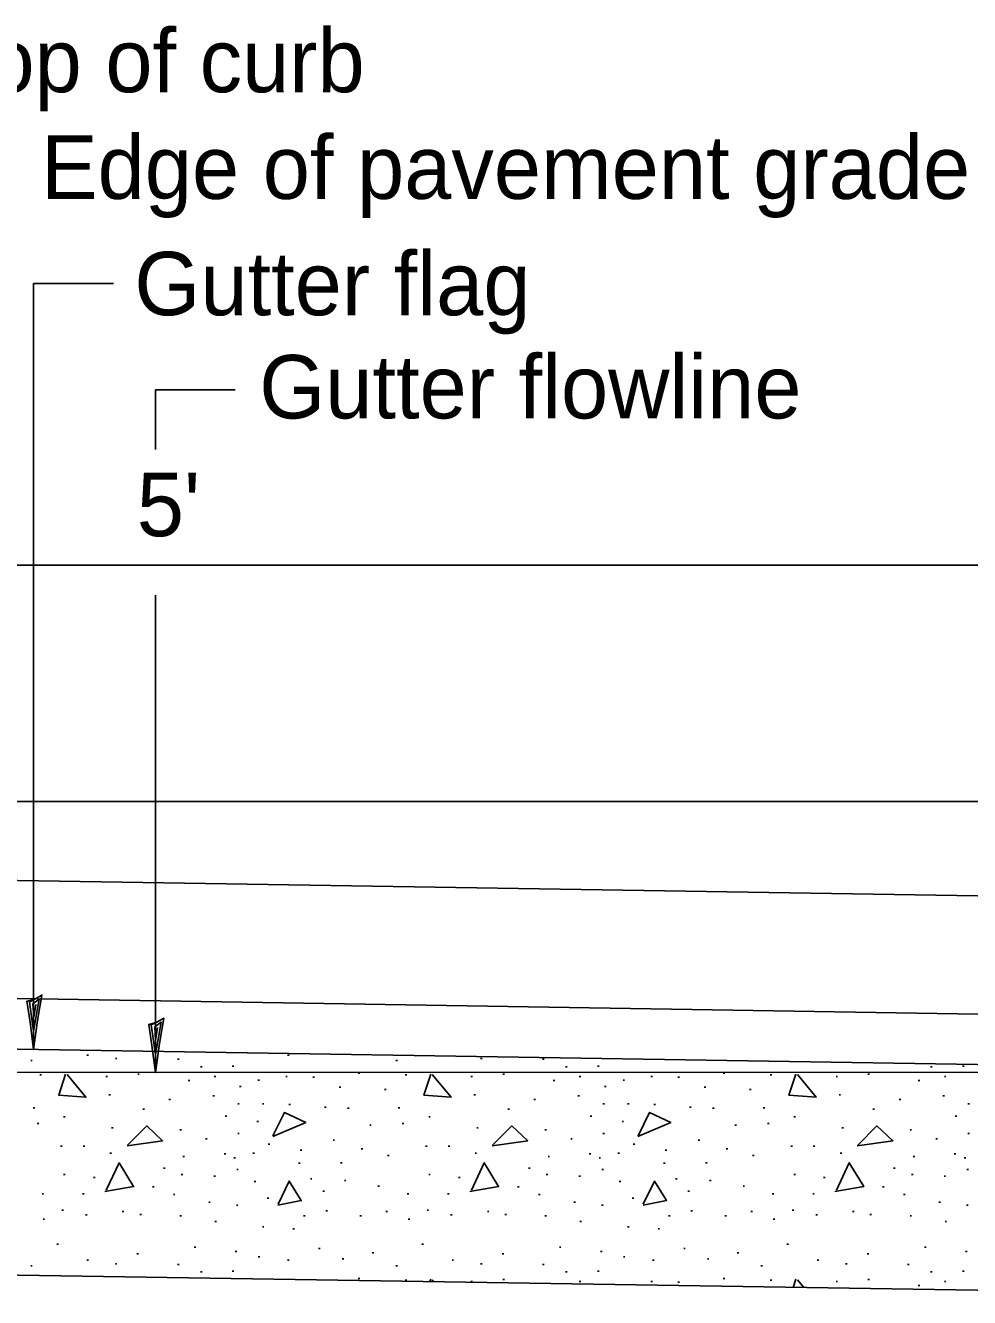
# Model space of a CAD drawing. Extents: x 0 to 2.83, y -0.11 to 1.83.
# Drawn here: x 1.2963 to 1.4699, y 0.5953 to 0.8294 of the extents above; entities that cross this region are included whole.
import ezdxf

# ---------------------------------------------------------------- set-up
doc = ezdxf.new("R2010")
doc.units = 0
for name, color, linetype in [('RD_Pr_Roadway_Dimensions', 7, 'Continuous'), ('RD_Pr_Roadway_Notes', 7, 'Continuous'), ('SH_General_Details', 7, 'Continuous')]:
    doc.layers.add(name, color=color, linetype=linetype)

msp = doc.modelspace()

# ---------------------------------------------------------------- linework, layer by layer
at = {"layer": 'RD_Pr_Roadway_Dimensions'}
msp.add_line((1.11246, 0.73005), (1.56337, 0.73005), dxfattribs=at)
at = {"layer": 'RD_Pr_Roadway_Notes'}
for p, q in [((1.31247, 0.78187), (1.2978, 0.78187)), ((1.2978, 0.78187), (1.2978, 0.75134)), ((1.33487, 0.76234), (1.32021, 0.76234)), ((1.32021, 0.76234), (1.32021, 0.75134)), ((1.2978, 0.75134), (1.2978, 0.64096)), ((1.32021, 0.72453), (1.32021, 0.63672))]:
    msp.add_line(p, q, dxfattribs=at)
for points in [[(1.29793, 0.65015), (1.29656, 0.64984), (1.29715, 0.64596), (1.2978, 0.64096), (1.29853, 0.64629), (1.29935, 0.65096), (1.29793, 0.65015), (1.29703, 0.64974), (1.29781, 0.64432), (1.29885, 0.65024), (1.29768, 0.64937), (1.29784, 0.64688), (1.2982, 0.64927)], [(1.32034, 0.6459), (1.31897, 0.64559), (1.31956, 0.64171), (1.32021, 0.63672), (1.32094, 0.64205), (1.32176, 0.64672), (1.32034, 0.6459), (1.31944, 0.64549), (1.32022, 0.64007), (1.32126, 0.646), (1.32009, 0.64512), (1.32025, 0.64263), (1.32061, 0.64503)]]:
    msp.add_lwpolyline(points, dxfattribs=at)
at = {"layer": 'SH_General_Details'}
for p, q in [((1.55598, 0.66787), (0.39174, 0.68657)), ((1.11246, 0.68657), (1.56781, 0.68657)), ((1.55598, 0.64613), (0.39174, 0.66482)), ((1.11542, 0.6439), (1.55598, 0.63682)), ((1.29727, 0.63892), (1.29757, 0.63892)), ((1.30761, 0.63993), (1.30791, 0.63993)), ((1.31285, 0.6393), (1.31314, 0.6393)), ((1.32426, 0.63918), (1.32456, 0.63918)), ((1.34448, 0.63993), (1.34478, 0.63993)), ((1.36441, 0.63892), (1.3647, 0.63892)), ((1.37999, 0.6393), (1.38028, 0.6393)), ((1.3914, 0.63918), (1.39169, 0.63918)), ((1.55598, 0.63682), (1.11542, 0.63664)), ((1.32849, 0.63779), (1.32878, 0.63779)), ((1.33435, 0.63792), (1.33465, 0.63792)), ((1.35747, 0.63659), (1.35777, 0.63659)), ((1.39562, 0.63779), (1.39592, 0.63779)), ((1.40149, 0.63792), (1.40178, 0.63792)), ((1.42461, 0.63659), (1.4249, 0.63659)), ((1.46276, 0.63779), (1.46305, 0.63779)), ((1.46862, 0.63792), (1.46892, 0.63792)), ((1.29898, 0.63628), (1.29927, 0.63628)), ((1.31108, 0.63602), (1.31138, 0.63602)), ((1.31695, 0.6364), (1.31724, 0.6364)), ((1.32622, 0.63527), (1.32651, 0.63527)), ((1.33101, 0.63602), (1.3313, 0.63602)), ((1.33906, 0.63533), (1.33935, 0.63533)), ((1.34417, 0.63602), (1.34446, 0.63602)), ((1.34915, 0.6359), (1.34944, 0.6359)), ((1.36611, 0.63628), (1.36641, 0.63628)), ((1.37822, 0.63602), (1.37851, 0.63602)), ((1.38408, 0.6364), (1.38438, 0.6364)), ((1.39335, 0.63527), (1.39365, 0.63527)), ((1.39814, 0.63602), (1.39844, 0.63602)), ((1.4062, 0.63533), (1.40649, 0.63533)), ((1.4113, 0.63602), (1.4116, 0.63602)), ((1.41629, 0.6359), (1.41658, 0.6359)), ((1.43325, 0.63628), (1.43354, 0.63628)), ((1.44536, 0.63602), (1.44565, 0.63602)), ((1.45122, 0.6364), (1.45151, 0.6364)), ((1.46049, 0.63527), (1.46078, 0.63527)), ((1.46528, 0.63602), (1.46557, 0.63602)), ((1.31165, 0.63262), (1.31195, 0.63262)), ((1.33076, 0.63243), (1.33105, 0.63243)), ((1.33566, 0.63413), (1.33595, 0.63413)), ((1.35401, 0.63401), (1.3543, 0.63401)), ((1.36233, 0.63363), (1.36262, 0.63363)), ((1.37879, 0.63262), (1.37908, 0.63262)), ((1.39789, 0.63243), (1.39819, 0.63243)), ((1.40279, 0.63413), (1.40308, 0.63413)), ((1.42114, 0.63401), (1.42143, 0.63401)), ((1.42946, 0.63363), (1.42976, 0.63363)), ((1.44592, 0.63262), (1.44621, 0.63262)), ((1.46503, 0.63243), (1.46532, 0.63243)), ((1.29771, 0.63022), (1.29801, 0.63022)), ((1.31789, 0.62997), (1.31819, 0.62997)), ((1.32269, 0.63174), (1.32298, 0.63174)), ((1.33534, 0.63098), (1.33563, 0.63098)), ((1.33988, 0.63098), (1.34017, 0.63098)), ((1.34474, 0.63085), (1.34503, 0.63085)), ((1.35129, 0.63035), (1.35159, 0.63035)), ((1.35552, 0.63016), (1.35581, 0.63016)), ((1.36485, 0.63022), (1.36514, 0.63022)), ((1.38503, 0.62997), (1.38532, 0.62997)), ((1.38982, 0.63174), (1.39011, 0.63174)), ((1.40248, 0.63098), (1.40277, 0.63098)), ((1.40702, 0.63098), (1.40731, 0.63098)), ((1.41187, 0.63085), (1.41216, 0.63085)), ((1.41843, 0.63035), (1.41872, 0.63035)), ((1.42265, 0.63016), (1.42295, 0.63016)), ((1.43199, 0.63022), (1.43228, 0.63022)), ((1.45216, 0.62997), (1.45246, 0.62997)), ((1.45696, 0.63174), (1.45725, 0.63174)), ((1.46961, 0.63098), (1.4699, 0.63098)), ((1.29847, 0.62732), (1.29877, 0.62732)), ((1.30333, 0.62858), (1.30362, 0.62858)), ((1.33303, 0.62871), (1.33332, 0.62871)), ((1.33887, 0.6277), (1.33916, 0.6277)), ((1.36561, 0.62732), (1.3659, 0.62732)), ((1.37046, 0.62858), (1.37076, 0.62858)), ((1.40016, 0.62871), (1.40046, 0.62871)), ((1.40601, 0.6277), (1.4063, 0.6277)), ((1.43274, 0.62732), (1.43304, 0.62732)), ((1.4376, 0.62858), (1.43789, 0.62858)), ((1.4673, 0.62871), (1.46759, 0.62871)), ((1.31216, 0.62657), (1.31245, 0.62657)), ((1.32471, 0.62619), (1.325, 0.62619)), ((1.33534, 0.62549), (1.33563, 0.62549)), ((1.35962, 0.62707), (1.35991, 0.62707)), ((1.37929, 0.62657), (1.37958, 0.62657)), ((1.39184, 0.62619), (1.39213, 0.62619)), ((1.40248, 0.62549), (1.40277, 0.62549)), ((1.42675, 0.62707), (1.42705, 0.62707)), ((1.44643, 0.62657), (1.44672, 0.62657)), ((1.45897, 0.62619), (1.45927, 0.62619)), ((1.46961, 0.62549), (1.4699, 0.62549)), ((1.30276, 0.62316), (1.30305, 0.62316)), ((1.30692, 0.62316), (1.30722, 0.62316)), ((1.32943, 0.62455), (1.32973, 0.62455)), ((1.34095, 0.62354), (1.34125, 0.62354)), ((1.35287, 0.62429), (1.35316, 0.62429)), ((1.35804, 0.62266), (1.35833, 0.62266)), ((1.3699, 0.62316), (1.37019, 0.62316)), ((1.37406, 0.62316), (1.37435, 0.62316)), ((1.39657, 0.62455), (1.39686, 0.62455)), ((1.40809, 0.62354), (1.40838, 0.62354)), ((1.42001, 0.62429), (1.4203, 0.62429)), ((1.42518, 0.62266), (1.42547, 0.62266)), ((1.43703, 0.62316), (1.43733, 0.62316)), ((1.44119, 0.62316), (1.44148, 0.62316)), ((1.4637, 0.62455), (1.464, 0.62455)), ((1.31184, 0.6219), (1.31213, 0.6219)), ((1.32527, 0.62127), (1.32557, 0.62127)), ((1.33284, 0.62177), (1.33313, 0.62177)), ((1.33465, 0.62102), (1.33494, 0.62102)), ((1.33811, 0.6219), (1.33841, 0.6219)), ((1.34682, 0.62247), (1.34711, 0.62247)), ((1.3629, 0.62146), (1.36319, 0.62146)), ((1.37898, 0.6219), (1.37927, 0.6219)), ((1.39241, 0.62127), (1.3927, 0.62127)), ((1.39997, 0.62177), (1.40027, 0.62177)), ((1.40178, 0.62102), (1.40208, 0.62102)), ((1.40525, 0.6219), (1.40554, 0.6219)), ((1.41395, 0.62247), (1.41425, 0.62247)), ((1.43003, 0.62146), (1.43032, 0.62146)), ((1.44611, 0.6219), (1.44641, 0.6219)), ((1.45954, 0.62127), (1.45984, 0.62127)), ((1.46711, 0.62177), (1.4674, 0.62177)), ((1.46892, 0.62102), (1.46921, 0.62102)), ((1.30333, 0.61795), (1.30362, 0.61795)), ((1.32168, 0.61915), (1.32197, 0.61915)), ((1.32496, 0.61795), (1.32525, 0.61795)), ((1.33515, 0.6189), (1.33544, 0.6189)), ((1.3465, 0.62003), (1.3468, 0.62003)), ((1.35426, 0.62013), (1.35455, 0.62013)), ((1.37046, 0.61795), (1.37075, 0.61795)), ((1.38881, 0.61915), (1.38911, 0.61915)), ((1.39209, 0.61795), (1.39239, 0.61795)), ((1.40229, 0.6189), (1.40258, 0.6189)), ((1.41364, 0.62003), (1.41393, 0.62003)), ((1.42139, 0.62013), (1.42168, 0.62013)), ((1.4376, 0.61795), (1.43789, 0.61795)), ((1.45595, 0.61915), (1.45624, 0.61915)), ((1.45923, 0.61795), (1.45952, 0.61795)), ((1.46942, 0.6189), (1.46971, 0.6189)), ((1.30881, 0.61744), (1.30911, 0.61744)), ((1.31966, 0.61568), (1.31995, 0.61568)), ((1.33095, 0.61763), (1.33124, 0.61763)), ((1.33837, 0.61669), (1.33866, 0.61669)), ((1.34871, 0.61719), (1.349, 0.61719)), ((1.35495, 0.61688), (1.35524, 0.61688)), ((1.36113, 0.61581), (1.36143, 0.61581)), ((1.37595, 0.61744), (1.37624, 0.61744)), ((1.38679, 0.61568), (1.38709, 0.61568)), ((1.39808, 0.61763), (1.39838, 0.61763)), ((1.4055, 0.61669), (1.4058, 0.61669)), ((1.41584, 0.61719), (1.41614, 0.61719)), ((1.42209, 0.61688), (1.42238, 0.61688)), ((1.42827, 0.61581), (1.42856, 0.61581)), ((1.44308, 0.61744), (1.44338, 0.61744)), ((1.45393, 0.61568), (1.45422, 0.61568)), ((1.46522, 0.61763), (1.46551, 0.61763)), ((1.29936, 0.61442), (1.29965, 0.61442)), ((1.3068, 0.61442), (1.30709, 0.61442)), ((1.32351, 0.61429), (1.3238, 0.61429)), ((1.34076, 0.6136), (1.34105, 0.6136)), ((1.35098, 0.61492), (1.35127, 0.61492)), ((1.36649, 0.61442), (1.36678, 0.61442)), ((1.37393, 0.61442), (1.37422, 0.61442)), ((1.39064, 0.61429), (1.39094, 0.61429)), ((1.4079, 0.6136), (1.40819, 0.6136)), ((1.41811, 0.61492), (1.41841, 0.61492)), ((1.43363, 0.61442), (1.43392, 0.61442)), ((1.44107, 0.61442), (1.44136, 0.61442)), ((1.45778, 0.61429), (1.45807, 0.61429)), ((1.30301, 0.61139), (1.30331, 0.61139)), ((1.31411, 0.61114), (1.31441, 0.61114)), ((1.33, 0.6129), (1.3303, 0.6129)), ((1.33509, 0.61234), (1.33538, 0.61234)), ((1.35155, 0.61126), (1.35184, 0.61126)), ((1.36258, 0.61114), (1.36288, 0.61114)), ((1.37015, 0.61139), (1.37044, 0.61139)), ((1.38125, 0.61114), (1.38154, 0.61114)), ((1.39714, 0.6129), (1.39743, 0.6129)), ((1.40222, 0.61234), (1.40252, 0.61234)), ((1.41868, 0.61126), (1.41898, 0.61126)), ((1.42972, 0.61114), (1.43001, 0.61114)), ((1.43728, 0.61139), (1.43758, 0.61139)), ((1.44838, 0.61114), (1.44868, 0.61114)), ((1.46427, 0.6129), (1.46456, 0.6129)), ((1.46936, 0.61234), (1.46965, 0.61234)), ((1.29954, 0.60975), (1.29984, 0.60975)), ((1.30736, 0.61057), (1.30766, 0.61057)), ((1.31733, 0.61063), (1.31762, 0.61063)), ((1.3247, 0.61038), (1.325, 0.61038)), ((1.33114, 0.60931), (1.33143, 0.60931)), ((1.34745, 0.61038), (1.34774, 0.61038)), ((1.35779, 0.61038), (1.35808, 0.61038)), ((1.36668, 0.60975), (1.36697, 0.60975)), ((1.3745, 0.61057), (1.37479, 0.61057)), ((1.38446, 0.61063), (1.38475, 0.61063)), ((1.39184, 0.61038), (1.39213, 0.61038)), ((1.39827, 0.60931), (1.39856, 0.60931)), ((1.41458, 0.61038), (1.41488, 0.61038)), ((1.42492, 0.61038), (1.42522, 0.61038)), ((1.43381, 0.60975), (1.43411, 0.60975)), ((1.44163, 0.61057), (1.44193, 0.61057)), ((1.4516, 0.61063), (1.45189, 0.61063)), ((1.45897, 0.61038), (1.45927, 0.61038)), ((1.46541, 0.60931), (1.4657, 0.60931)), ((1.33988, 0.60836), (1.34017, 0.60836)), ((1.34549, 0.60798), (1.34578, 0.60798)), ((1.40702, 0.60836), (1.40731, 0.60836)), ((1.41263, 0.60798), (1.41292, 0.60798)), ((1.30207, 0.60515), (1.30236, 0.60515)), ((1.32735, 0.60458), (1.32765, 0.60458)), ((1.3349, 0.60383), (1.33519, 0.60383)), ((1.35022, 0.60433), (1.35051, 0.60433)), ((1.3692, 0.60515), (1.3695, 0.60515)), ((1.39449, 0.60458), (1.39478, 0.60458)), ((1.40203, 0.60383), (1.40233, 0.60383)), ((1.41736, 0.60433), (1.41765, 0.60433)), ((1.43634, 0.60515), (1.43663, 0.60515)), ((1.46162, 0.60458), (1.46192, 0.60458)), ((1.46917, 0.60383), (1.46946, 0.60383)), ((1.55598, 0.59533), (1.14646, 0.60178)), ((1.30761, 0.60218), (1.30791, 0.60218)), ((1.31285, 0.60155), (1.31314, 0.60155)), ((1.31682, 0.60338), (1.31712, 0.60338)), ((1.33912, 0.60281), (1.33942, 0.60281)), ((1.34448, 0.60218), (1.34478, 0.60218)), ((1.35457, 0.60244), (1.35487, 0.60244)), ((1.36006, 0.60357), (1.36035, 0.60357)), ((1.37475, 0.60218), (1.37504, 0.60218)), ((1.37999, 0.60155), (1.38028, 0.60155)), ((1.38396, 0.60338), (1.38425, 0.60338)), ((1.40626, 0.60281), (1.40655, 0.60281)), ((1.41162, 0.60218), (1.41191, 0.60218)), ((1.42171, 0.60244), (1.422, 0.60244)), ((1.42719, 0.60357), (1.42749, 0.60357)), ((1.44189, 0.60218), (1.44218, 0.60218)), ((1.44712, 0.60155), (1.44741, 0.60155)), ((1.45109, 0.60338), (1.45138, 0.60338)), ((1.29727, 0.60118), (1.29757, 0.60118)), ((1.32426, 0.60143), (1.32456, 0.60143)), ((1.32849, 0.60004), (1.32878, 0.60004)), ((1.33435, 0.60017), (1.33465, 0.60017)), ((1.36441, 0.60118), (1.3647, 0.60118)), ((1.3914, 0.60143), (1.39169, 0.60143)), ((1.39562, 0.60004), (1.39592, 0.60004)), ((1.40149, 0.60017), (1.40178, 0.60017)), ((1.43154, 0.60118), (1.43184, 0.60118)), ((1.45853, 0.60143), (1.45883, 0.60143)), ((1.46276, 0.60004), (1.46305, 0.60004)), ((1.46862, 0.60017), (1.46892, 0.60017)), ((1.35747, 0.59884), (1.35777, 0.59884)), ((1.36611, 0.59853), (1.36641, 0.59853)), ((1.37822, 0.59827), (1.37851, 0.59827)), ((1.38408, 0.59865), (1.38438, 0.59865)), ((1.39814, 0.59827), (1.39844, 0.59827)), ((1.4113, 0.59827), (1.4116, 0.59827)), ((1.41629, 0.59815), (1.41658, 0.59815)), ((1.42461, 0.59884), (1.4249, 0.59884)), ((1.43325, 0.59853), (1.43354, 0.59853)), ((1.44536, 0.59827), (1.44565, 0.59827)), ((1.45122, 0.59865), (1.45151, 0.59865)), ((1.46049, 0.59752), (1.46078, 0.59752)), ((1.46528, 0.59827), (1.46557, 0.59827))]:
    msp.add_line(p, q, dxfattribs=at)
for points in [[(1.30398, 0.63636), (1.30744, 0.63218), (1.30244, 0.63255), (1.30369, 0.63644)], [(1.37112, 0.63636), (1.37457, 0.63218), (1.36958, 0.63255), (1.37083, 0.63644)], [(1.43826, 0.63636), (1.44171, 0.63218), (1.43671, 0.63255), (1.43796, 0.63644)], [(1.34182, 0.62506), (1.34395, 0.62939), (1.34784, 0.62755), (1.34177, 0.62497)], [(1.40895, 0.62506), (1.41108, 0.62939), (1.41498, 0.62755), (1.40891, 0.62497)], [(1.31507, 0.62337), (1.3186, 0.62689), (1.32154, 0.62418), (1.31501, 0.62322)], [(1.38221, 0.62337), (1.38574, 0.62689), (1.38867, 0.62418), (1.38215, 0.62322)], [(1.44935, 0.62337), (1.45287, 0.62689), (1.45581, 0.62418), (1.44928, 0.62322)], [(1.31118, 0.61507), (1.31353, 0.62013), (1.31618, 0.61573), (1.31089, 0.61485)], [(1.37832, 0.61507), (1.38067, 0.62013), (1.38331, 0.61573), (1.37802, 0.61485)], [(1.44545, 0.61507), (1.4478, 0.62013), (1.45045, 0.61573), (1.44516, 0.61485)], [(1.34277, 0.61249), (1.34483, 0.61675), (1.34703, 0.61316), (1.34274, 0.61234)], [(1.40991, 0.61249), (1.41197, 0.61675), (1.41417, 0.61316), (1.40987, 0.61234)], [(1.37069, 0.59825), (1.37083, 0.59869)], [(1.37112, 0.59861), (1.37143, 0.59824)], [(1.43748, 0.5972), (1.43796, 0.59869)], [(1.43826, 0.59861), (1.43945, 0.59716)]]:
    msp.add_lwpolyline(points, dxfattribs=at)

# ---------------------------------------------------------------- texts
at = {"layer": 'RD_Pr_Roadway_Dimensions'}
msp.add_text("5' ", height=0.011667, dxfattribs=at).set_placement((1.31679, 0.73539))
at = {"layer": 'RD_Pr_Roadway_Notes'}
for s, p in [('Top of curb', (1.27978, 0.81707)), ('Edge of pavement grade', (1.29917, 0.79745)), ('Gutter flag', (1.31634, 0.77604)), ('Gutter flowline', (1.3393, 0.75706))]:
    msp.add_text(s, height=0.0116667, dxfattribs=at).set_placement(p)

doc.saveas('drawing.dxf')
